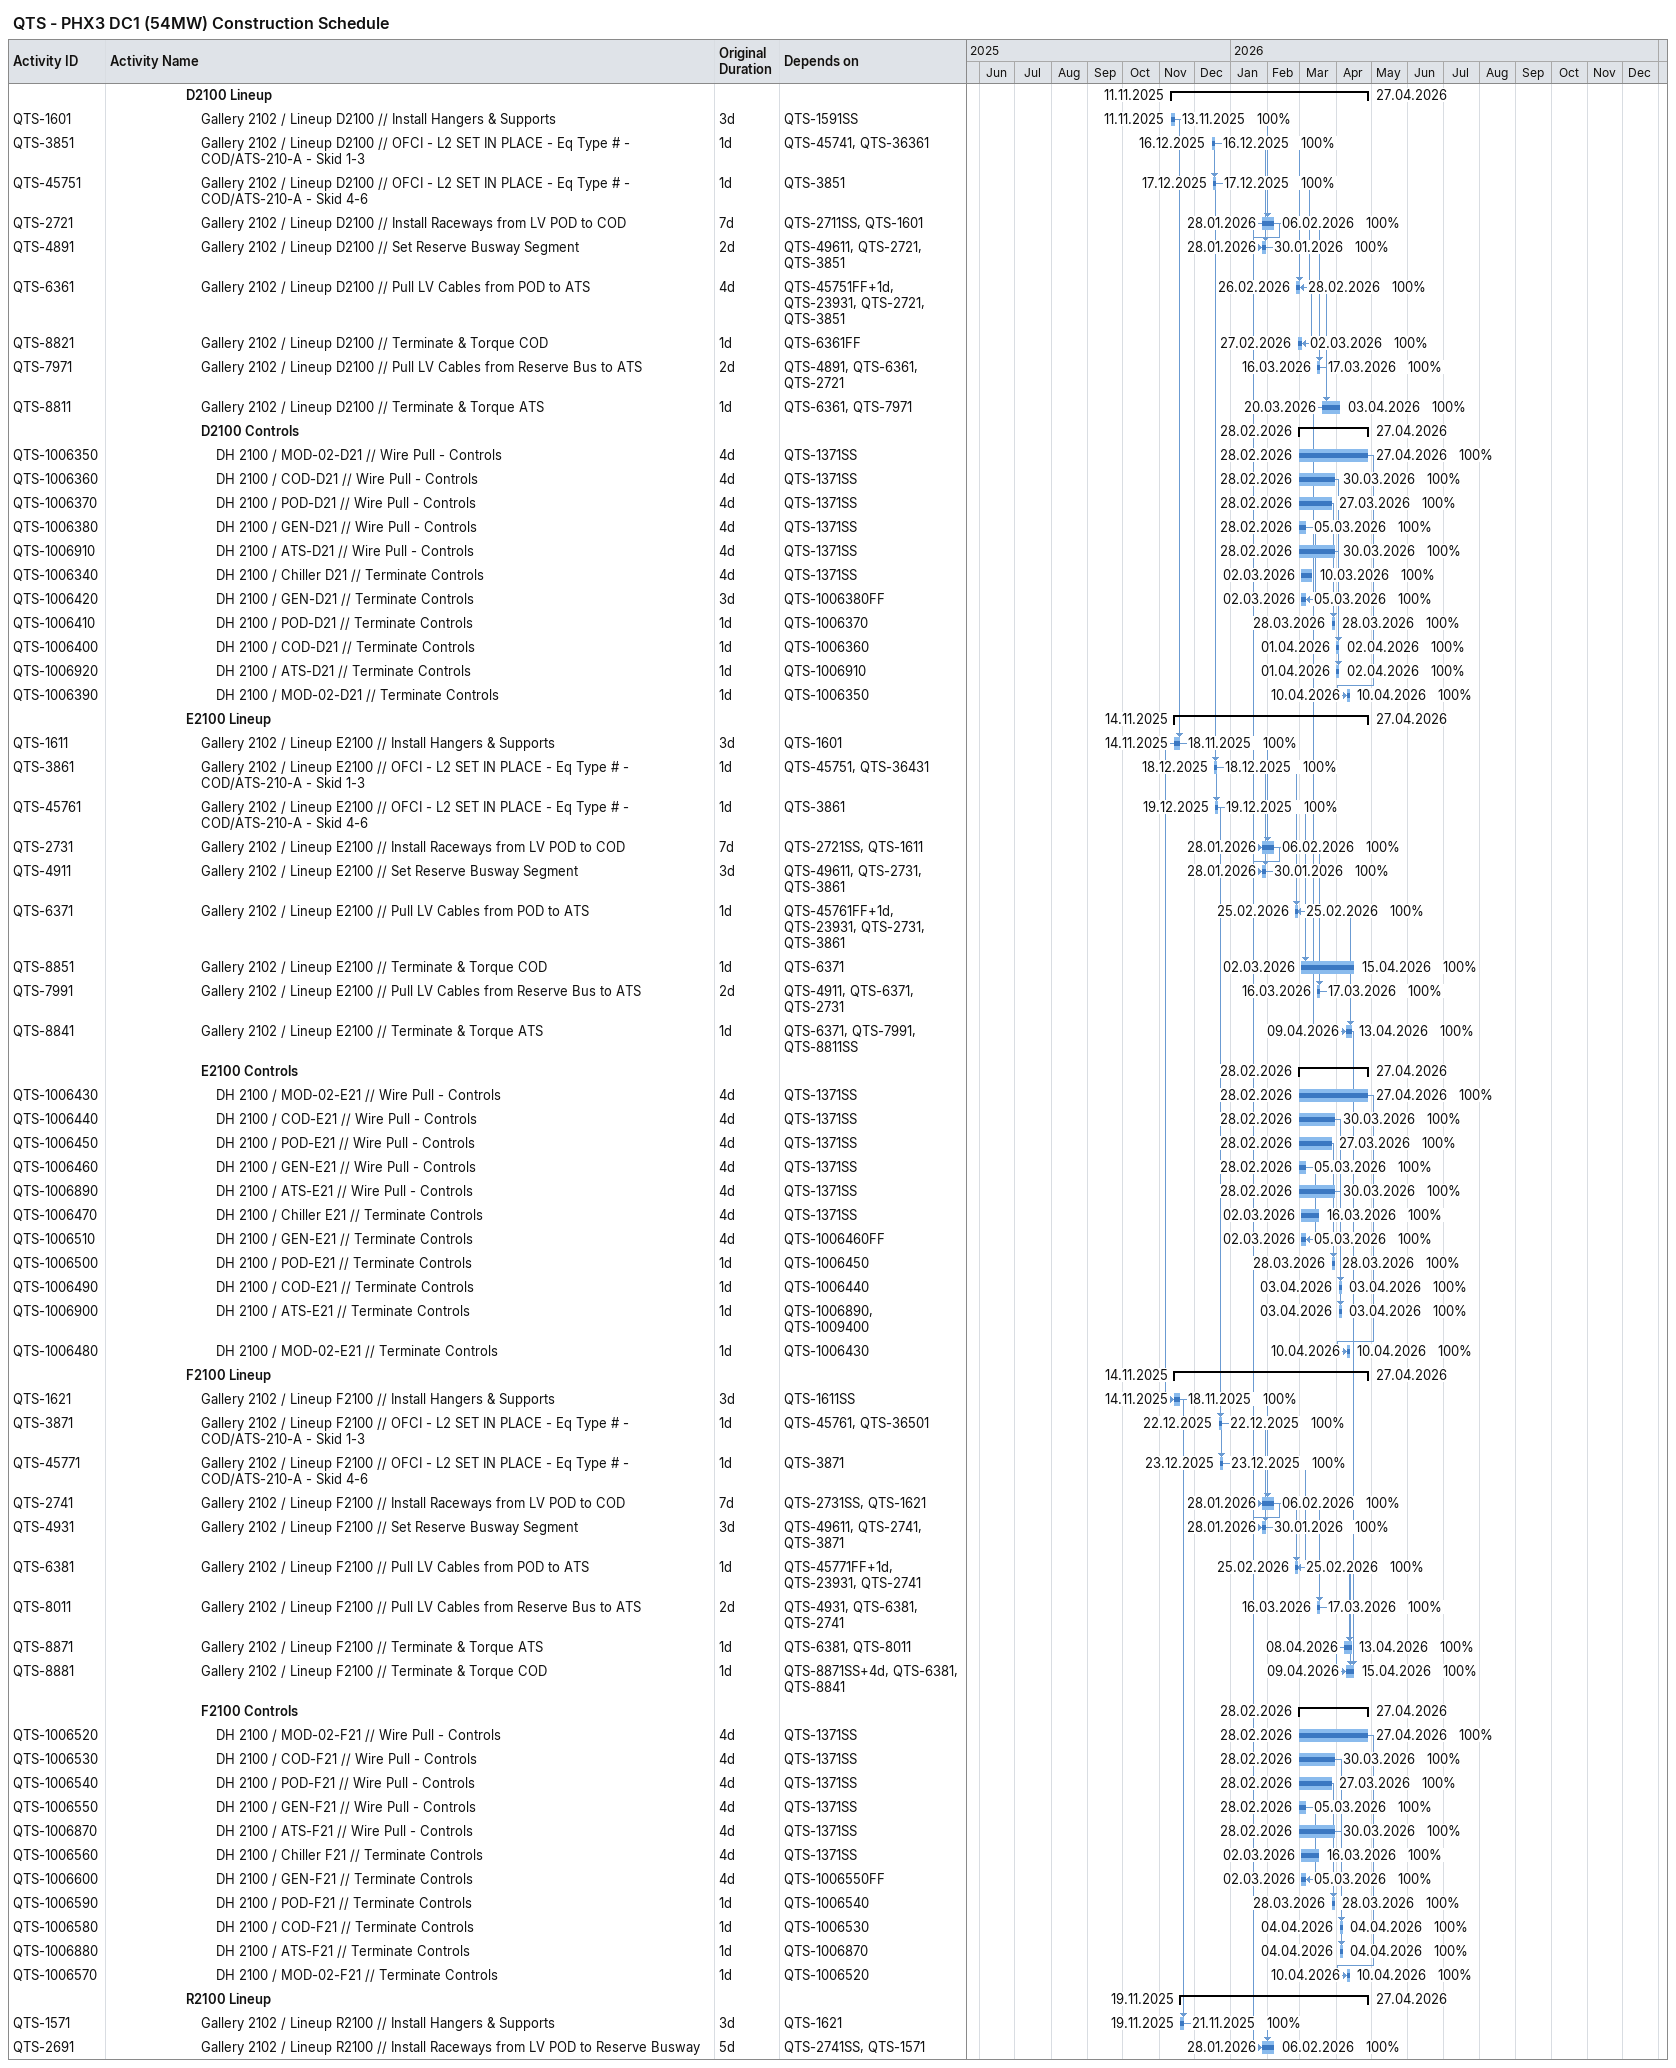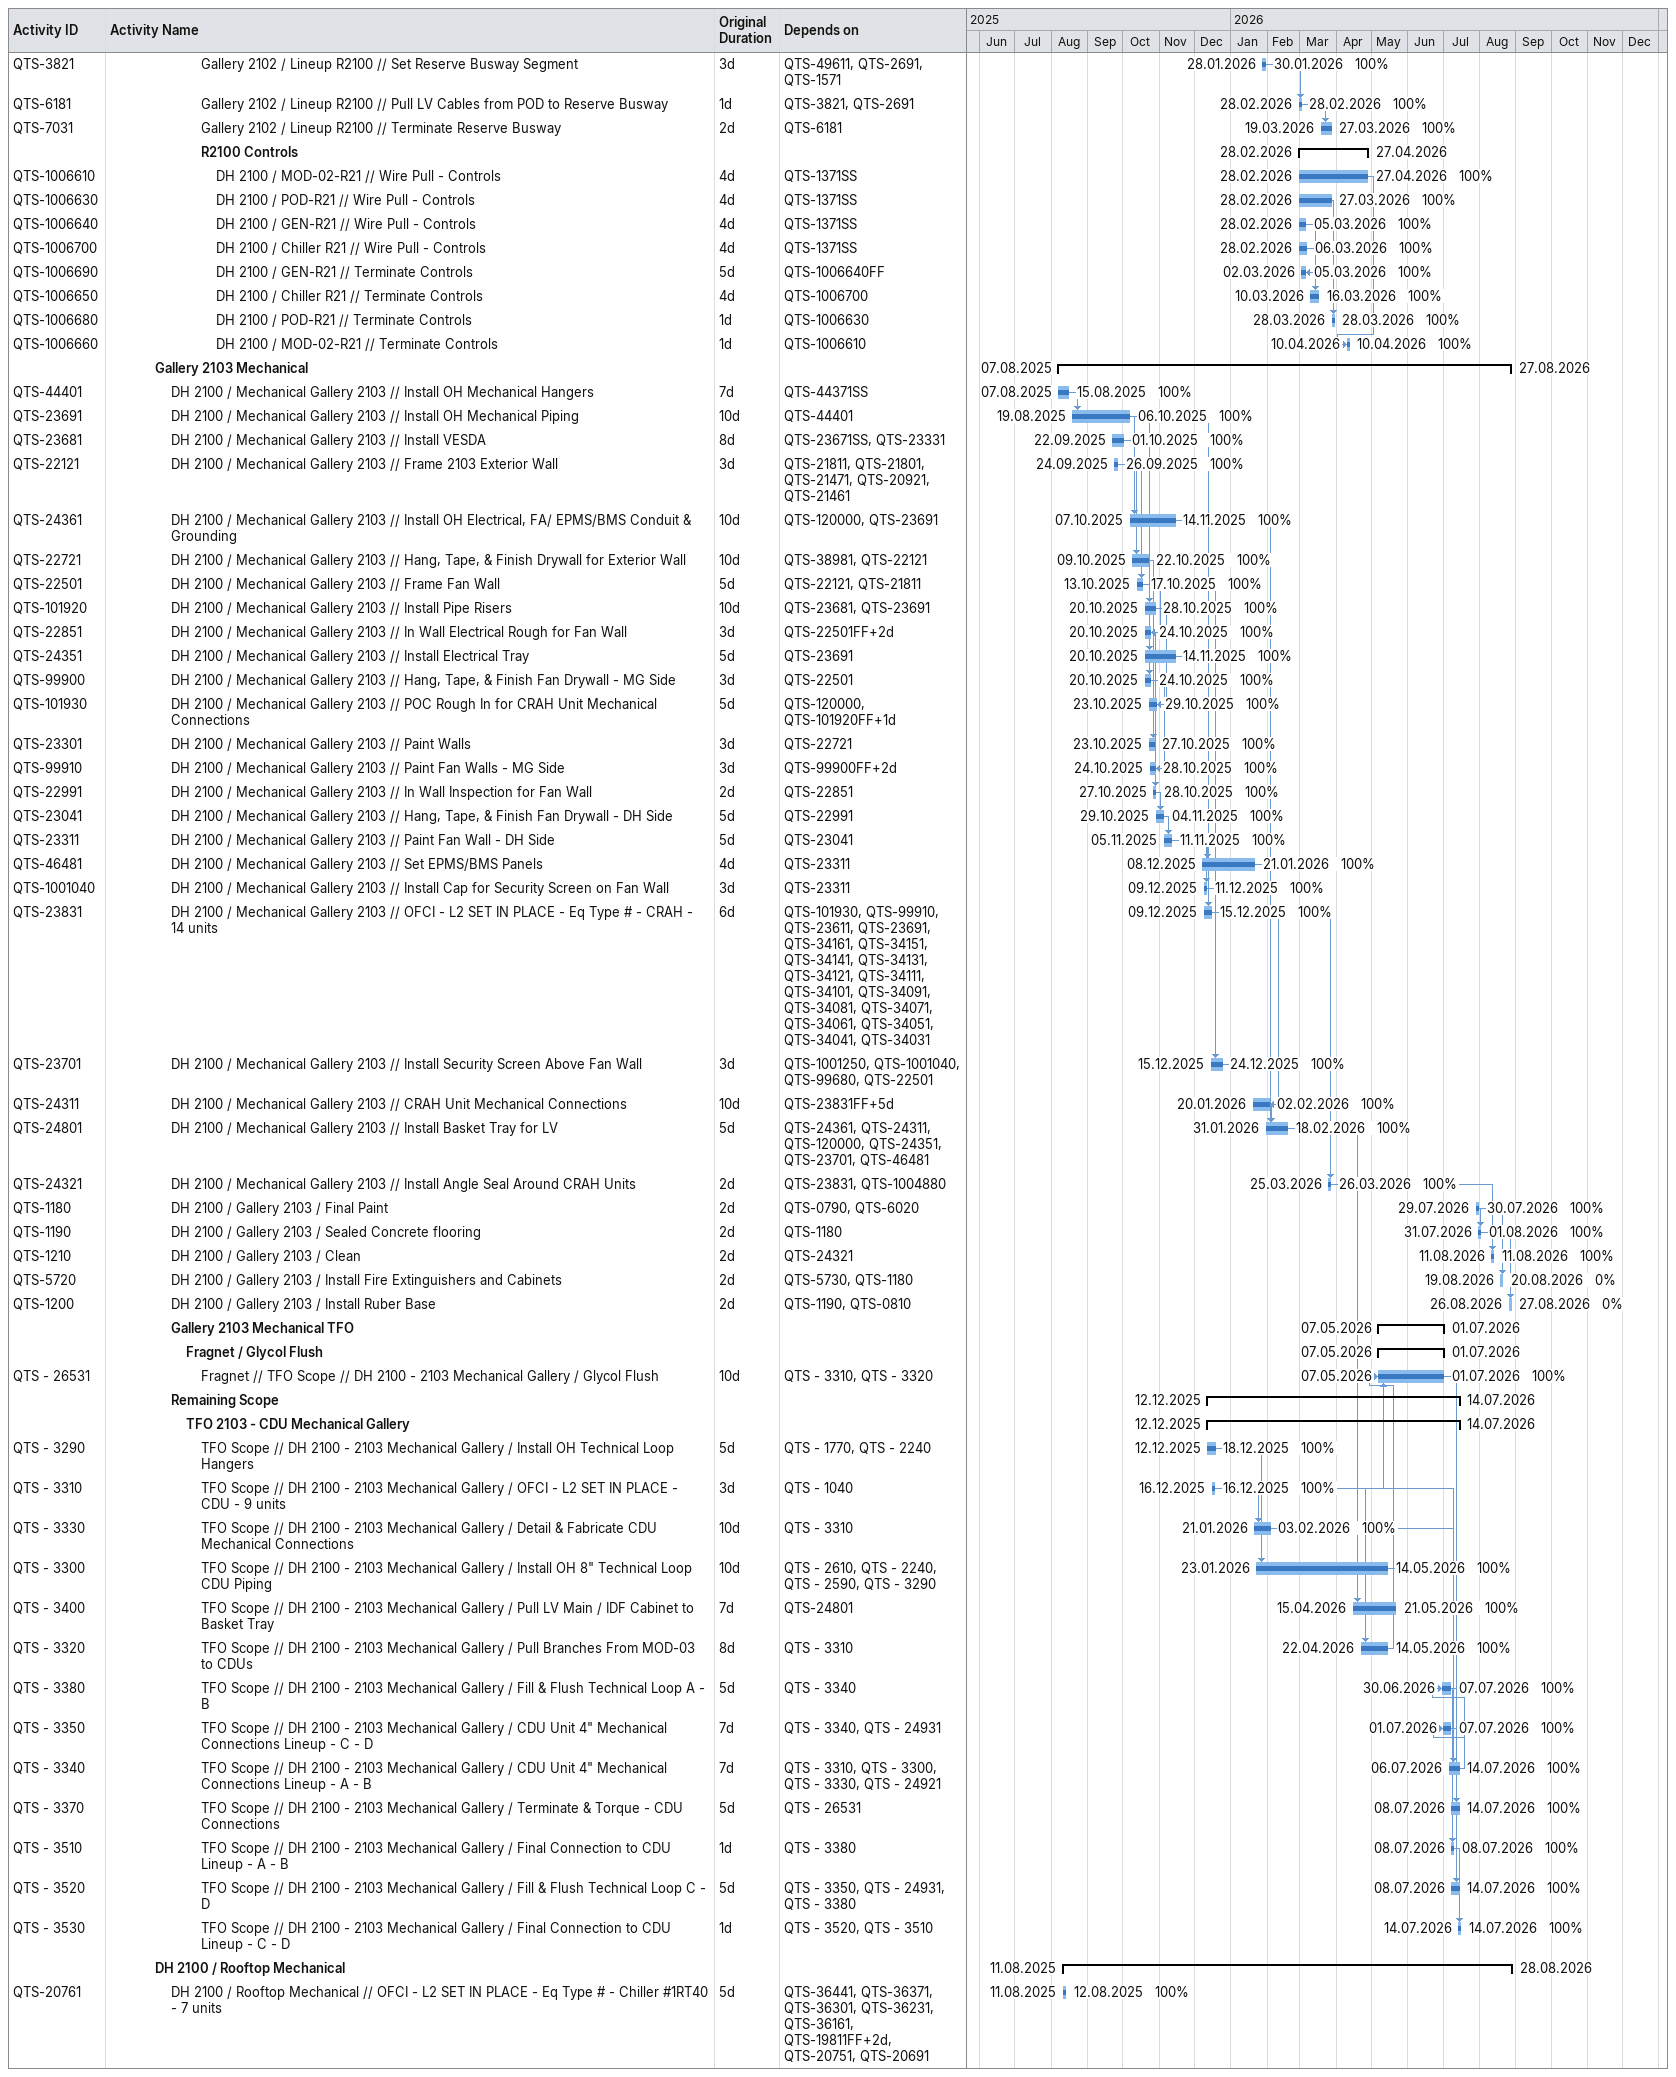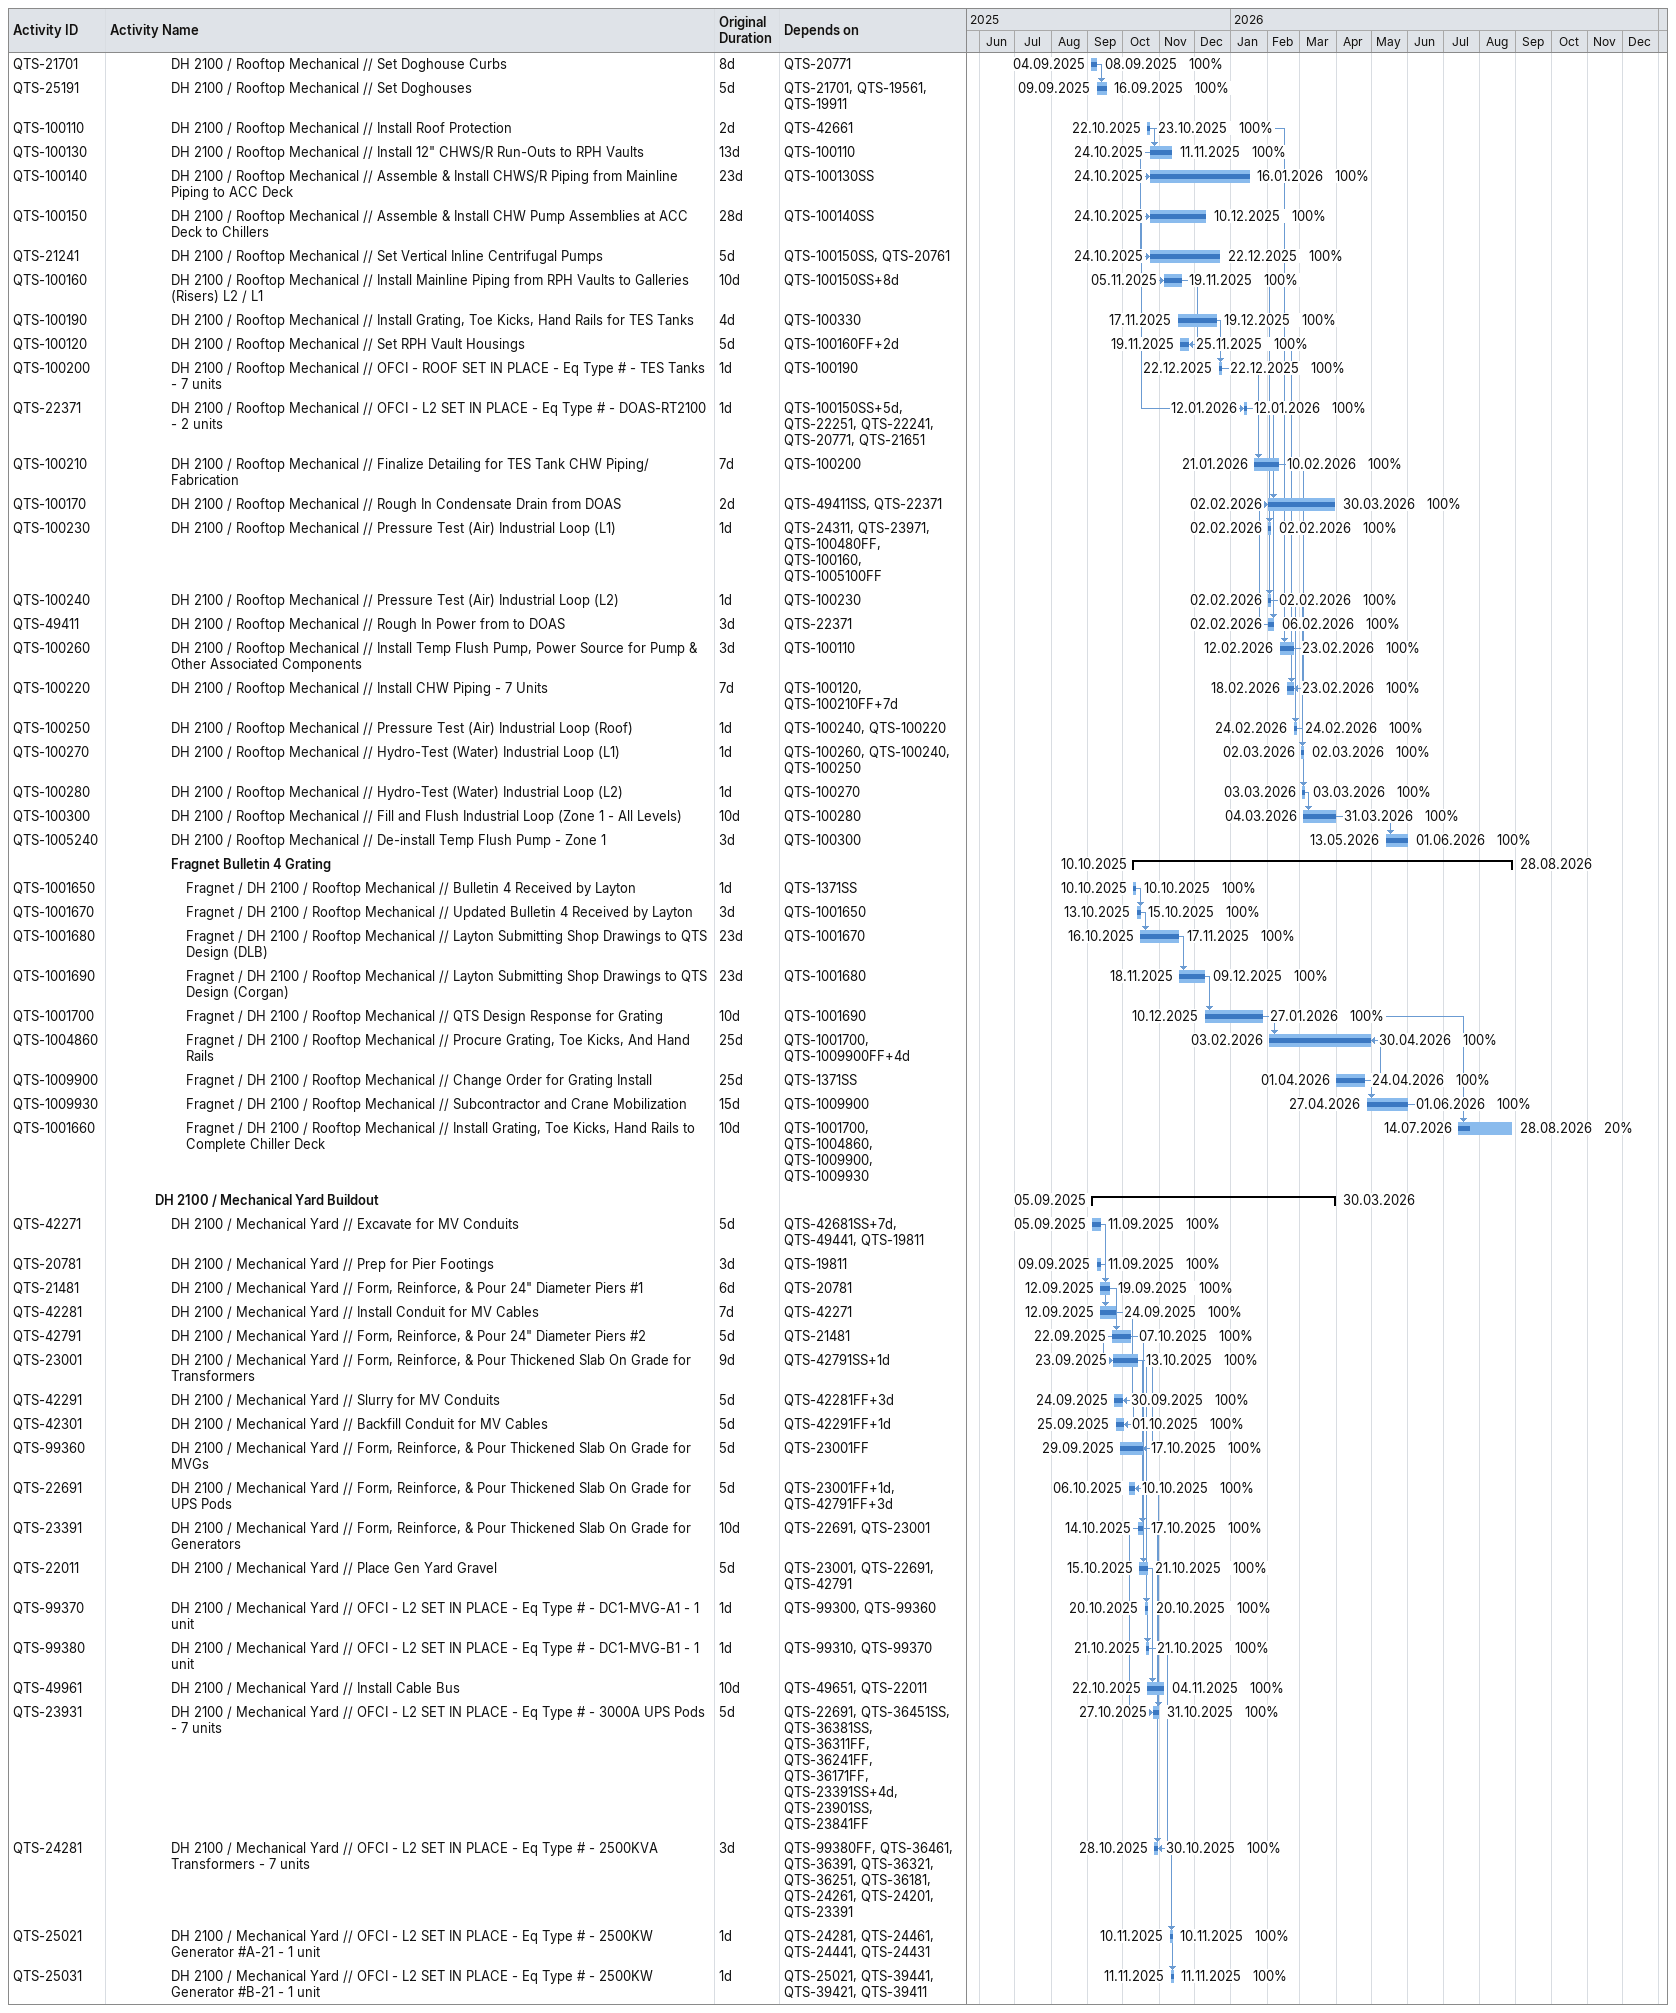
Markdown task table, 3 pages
QTS - PHX3 DC1 (54MW) Construction Schedule

| ID | Level | Task | Original duration | Start | Finish | Predecessors | % complete |
|---|---|---|---|---|---|---|---|
|  | 6 | **D2100 Lineup** |  | 2025-11-11 | 2026-04-27 |  |  |
| QTS-1601 | 7 | Gallery 2102 / Lineup D2100 // Install Hangers & Supports | 3d | 2025-11-11 | 2025-11-13 | QTS-1591SS | 100 |
| QTS-3851 | 7 | Gallery 2102 / Lineup D2100 // OFCI - L2 SET IN PLACE - Eq Type # - COD/ATS-210-A - Skid 1-3 | 1d | 2025-12-16 | 2025-12-16 | QTS-45741, QTS-36361 | 100 |
| QTS-45751 | 7 | Gallery 2102 / Lineup D2100 // OFCI - L2 SET IN PLACE - Eq Type # - COD/ATS-210-A - Skid 4-6 | 1d | 2025-12-17 | 2025-12-17 | QTS-3851 | 100 |
| QTS-2721 | 7 | Gallery 2102 / Lineup D2100 // Install Raceways from LV POD to COD | 7d | 2026-01-28 | 2026-02-06 | QTS-2711SS, QTS-1601 | 100 |
| QTS-4891 | 7 | Gallery 2102 / Lineup D2100 // Set Reserve Busway Segment | 2d | 2026-01-28 | 2026-01-30 | QTS-49611, QTS-2721, QTS-3851 | 100 |
| QTS-6361 | 7 | Gallery 2102 / Lineup D2100 // Pull LV Cables from POD to ATS | 4d | 2026-02-26 | 2026-02-28 | QTS-45751FF+1d, QTS-23931, QTS-2721, QTS-3851 | 100 |
| QTS-8821 | 7 | Gallery 2102 / Lineup D2100 // Terminate & Torque COD | 1d | 2026-02-27 | 2026-03-02 | QTS-6361FF | 100 |
| QTS-7971 | 7 | Gallery 2102 / Lineup D2100 // Pull LV Cables from Reserve Bus to ATS | 2d | 2026-03-16 | 2026-03-17 | QTS-4891, QTS-6361, QTS-2721 | 100 |
| QTS-8811 | 7 | Gallery 2102 / Lineup D2100 // Terminate & Torque ATS | 1d | 2026-03-20 | 2026-04-03 | QTS-6361, QTS-7971 | 100 |
|  | 7 | **D2100 Controls** |  | 2026-02-28 | 2026-04-27 |  |  |
| QTS-1006350 | 8 | DH 2100 / MOD-02-D21 // Wire Pull - Controls | 4d | 2026-02-28 | 2026-04-27 | QTS-1371SS | 100 |
| QTS-1006360 | 8 | DH 2100 / COD-D21 // Wire Pull - Controls | 4d | 2026-02-28 | 2026-03-30 | QTS-1371SS | 100 |
| QTS-1006370 | 8 | DH 2100 / POD-D21 // Wire Pull - Controls | 4d | 2026-02-28 | 2026-03-27 | QTS-1371SS | 100 |
| QTS-1006380 | 8 | DH 2100 / GEN-D21 // Wire Pull - Controls | 4d | 2026-02-28 | 2026-03-05 | QTS-1371SS | 100 |
| QTS-1006910 | 8 | DH 2100 / ATS-D21 // Wire Pull - Controls | 4d | 2026-02-28 | 2026-03-30 | QTS-1371SS | 100 |
| QTS-1006340 | 8 | DH 2100 / Chiller D21 // Terminate Controls | 4d | 2026-03-02 | 2026-03-10 | QTS-1371SS | 100 |
| QTS-1006420 | 8 | DH 2100 / GEN-D21 // Terminate Controls | 3d | 2026-03-02 | 2026-03-05 | QTS-1006380FF | 100 |
| QTS-1006410 | 8 | DH 2100 / POD-D21 // Terminate Controls | 1d | 2026-03-28 | 2026-03-28 | QTS-1006370 | 100 |
| QTS-1006400 | 8 | DH 2100 / COD-D21 // Terminate Controls | 1d | 2026-04-01 | 2026-04-02 | QTS-1006360 | 100 |
| QTS-1006920 | 8 | DH 2100 / ATS-D21 // Terminate Controls | 1d | 2026-04-01 | 2026-04-02 | QTS-1006910 | 100 |
| QTS-1006390 | 8 | DH 2100 / MOD-02-D21 // Terminate Controls | 1d | 2026-04-10 | 2026-04-10 | QTS-1006350 | 100 |
|  | 6 | **E2100 Lineup** |  | 2025-11-14 | 2026-04-27 |  |  |
| QTS-1611 | 7 | Gallery 2102 / Lineup E2100 // Install Hangers & Supports | 3d | 2025-11-14 | 2025-11-18 | QTS-1601 | 100 |
| QTS-3861 | 7 | Gallery 2102 / Lineup E2100 // OFCI - L2 SET IN PLACE - Eq Type # - COD/ATS-210-A - Skid 1-3 | 1d | 2025-12-18 | 2025-12-18 | QTS-45751, QTS-36431 | 100 |
| QTS-45761 | 7 | Gallery 2102 / Lineup E2100 // OFCI - L2 SET IN PLACE - Eq Type # - COD/ATS-210-A - Skid 4-6 | 1d | 2025-12-19 | 2025-12-19 | QTS-3861 | 100 |
| QTS-2731 | 7 | Gallery 2102 / Lineup E2100 // Install Raceways from LV POD to COD | 7d | 2026-01-28 | 2026-02-06 | QTS-2721SS, QTS-1611 | 100 |
| QTS-4911 | 7 | Gallery 2102 / Lineup E2100 // Set Reserve Busway Segment | 3d | 2026-01-28 | 2026-01-30 | QTS-49611, QTS-2731, QTS-3861 | 100 |
| QTS-6371 | 7 | Gallery 2102 / Lineup E2100 // Pull LV Cables from POD to ATS | 1d | 2026-02-25 | 2026-02-25 | QTS-45761FF+1d, QTS-23931, QTS-2731, QTS-3861 | 100 |
| QTS-8851 | 7 | Gallery 2102 / Lineup E2100 // Terminate & Torque COD | 1d | 2026-03-02 | 2026-04-15 | QTS-6371 | 100 |
| QTS-7991 | 7 | Gallery 2102 / Lineup E2100 // Pull LV Cables from Reserve Bus to ATS | 2d | 2026-03-16 | 2026-03-17 | QTS-4911, QTS-6371, QTS-2731 | 100 |
| QTS-8841 | 7 | Gallery 2102 / Lineup E2100 // Terminate & Torque ATS | 1d | 2026-04-09 | 2026-04-13 | QTS-6371, QTS-7991, QTS-8811SS | 100 |
|  | 7 | **E2100 Controls** |  | 2026-02-28 | 2026-04-27 |  |  |
| QTS-1006430 | 8 | DH 2100 / MOD-02-E21 // Wire Pull - Controls | 4d | 2026-02-28 | 2026-04-27 | QTS-1371SS | 100 |
| QTS-1006440 | 8 | DH 2100 / COD-E21 // Wire Pull - Controls | 4d | 2026-02-28 | 2026-03-30 | QTS-1371SS | 100 |
| QTS-1006450 | 8 | DH 2100 / POD-E21 // Wire Pull - Controls | 4d | 2026-02-28 | 2026-03-27 | QTS-1371SS | 100 |
| QTS-1006460 | 8 | DH 2100 / GEN-E21 // Wire Pull - Controls | 4d | 2026-02-28 | 2026-03-05 | QTS-1371SS | 100 |
| QTS-1006890 | 8 | DH 2100 / ATS-E21 // Wire Pull - Controls | 4d | 2026-02-28 | 2026-03-30 | QTS-1371SS | 100 |
| QTS-1006470 | 8 | DH 2100 / Chiller E21 // Terminate Controls | 4d | 2026-03-02 | 2026-03-16 | QTS-1371SS | 100 |
| QTS-1006510 | 8 | DH 2100 / GEN-E21 // Terminate Controls | 4d | 2026-03-02 | 2026-03-05 | QTS-1006460FF | 100 |
| QTS-1006500 | 8 | DH 2100 / POD-E21 // Terminate Controls | 1d | 2026-03-28 | 2026-03-28 | QTS-1006450 | 100 |
| QTS-1006490 | 8 | DH 2100 / COD-E21 // Terminate Controls | 1d | 2026-04-03 | 2026-04-03 | QTS-1006440 | 100 |
| QTS-1006900 | 8 | DH 2100 / ATS-E21 // Terminate Controls | 1d | 2026-04-03 | 2026-04-03 | QTS-1006890, QTS-1009400 | 100 |
| QTS-1006480 | 8 | DH 2100 / MOD-02-E21 // Terminate Controls | 1d | 2026-04-10 | 2026-04-10 | QTS-1006430 | 100 |
|  | 6 | **F2100 Lineup** |  | 2025-11-14 | 2026-04-27 |  |  |
| QTS-1621 | 7 | Gallery 2102 / Lineup F2100 // Install Hangers & Supports | 3d | 2025-11-14 | 2025-11-18 | QTS-1611SS | 100 |
| QTS-3871 | 7 | Gallery 2102 / Lineup F2100 // OFCI - L2 SET IN PLACE - Eq Type # - COD/ATS-210-A - Skid 1-3 | 1d | 2025-12-22 | 2025-12-22 | QTS-45761, QTS-36501 | 100 |
| QTS-45771 | 7 | Gallery 2102 / Lineup F2100 // OFCI - L2 SET IN PLACE - Eq Type # - COD/ATS-210-A - Skid 4-6 | 1d | 2025-12-23 | 2025-12-23 | QTS-3871 | 100 |
| QTS-2741 | 7 | Gallery 2102 / Lineup F2100 // Install Raceways from LV POD to COD | 7d | 2026-01-28 | 2026-02-06 | QTS-2731SS, QTS-1621 | 100 |
| QTS-4931 | 7 | Gallery 2102 / Lineup F2100 // Set Reserve Busway Segment | 3d | 2026-01-28 | 2026-01-30 | QTS-49611, QTS-2741, QTS-3871 | 100 |
| QTS-6381 | 7 | Gallery 2102 / Lineup F2100 // Pull LV Cables from POD to ATS | 1d | 2026-02-25 | 2026-02-25 | QTS-45771FF+1d, QTS-23931, QTS-2741 | 100 |
| QTS-8011 | 7 | Gallery 2102 / Lineup F2100 // Pull LV Cables from Reserve Bus to ATS | 2d | 2026-03-16 | 2026-03-17 | QTS-4931, QTS-6381, QTS-2741 | 100 |
| QTS-8871 | 7 | Gallery 2102 / Lineup F2100 // Terminate & Torque ATS | 1d | 2026-04-08 | 2026-04-13 | QTS-6381, QTS-8011 | 100 |
| QTS-8881 | 7 | Gallery 2102 / Lineup F2100 // Terminate & Torque COD | 1d | 2026-04-09 | 2026-04-15 | QTS-8871SS+4d, QTS-6381, QTS-8841 | 100 |
|  | 7 | **F2100 Controls** |  | 2026-02-28 | 2026-04-27 |  |  |
| QTS-1006520 | 8 | DH 2100 / MOD-02-F21 // Wire Pull - Controls | 4d | 2026-02-28 | 2026-04-27 | QTS-1371SS | 100 |
| QTS-1006530 | 8 | DH 2100 / COD-F21 // Wire Pull - Controls | 4d | 2026-02-28 | 2026-03-30 | QTS-1371SS | 100 |
| QTS-1006540 | 8 | DH 2100 / POD-F21 // Wire Pull - Controls | 4d | 2026-02-28 | 2026-03-27 | QTS-1371SS | 100 |
| QTS-1006550 | 8 | DH 2100 / GEN-F21 // Wire Pull - Controls | 4d | 2026-02-28 | 2026-03-05 | QTS-1371SS | 100 |
| QTS-1006870 | 8 | DH 2100 / ATS-F21 // Wire Pull - Controls | 4d | 2026-02-28 | 2026-03-30 | QTS-1371SS | 100 |
| QTS-1006560 | 8 | DH 2100 / Chiller F21 // Terminate Controls | 4d | 2026-03-02 | 2026-03-16 | QTS-1371SS | 100 |
| QTS-1006600 | 8 | DH 2100 / GEN-F21 // Terminate Controls | 4d | 2026-03-02 | 2026-03-05 | QTS-1006550FF | 100 |
| QTS-1006590 | 8 | DH 2100 / POD-F21 // Terminate Controls | 1d | 2026-03-28 | 2026-03-28 | QTS-1006540 | 100 |
| QTS-1006580 | 8 | DH 2100 / COD-F21 // Terminate Controls | 1d | 2026-04-04 | 2026-04-04 | QTS-1006530 | 100 |
| QTS-1006880 | 8 | DH 2100 / ATS-F21 // Terminate Controls | 1d | 2026-04-04 | 2026-04-04 | QTS-1006870 | 100 |
| QTS-1006570 | 8 | DH 2100 / MOD-02-F21 // Terminate Controls | 1d | 2026-04-10 | 2026-04-10 | QTS-1006520 | 100 |
|  | 6 | **R2100 Lineup** |  | 2025-11-19 | 2026-04-27 |  |  |
| QTS-1571 | 7 | Gallery 2102 / Lineup R2100 // Install Hangers & Supports | 3d | 2025-11-19 | 2025-11-21 | QTS-1621 | 100 |
| QTS-2691 | 7 | Gallery 2102 / Lineup R2100 // Install Raceways from LV POD to Reserve Busway | 5d | 2026-01-28 | 2026-02-06 | QTS-2741SS, QTS-1571 | 100 |
| QTS-3821 | 7 | Gallery 2102 / Lineup R2100 // Set Reserve Busway Segment | 3d | 2026-01-28 | 2026-01-30 | QTS-49611, QTS-2691, QTS-1571 | 100 |
| QTS-6181 | 7 | Gallery 2102 / Lineup R2100 // Pull LV Cables from POD to Reserve Busway | 1d | 2026-02-28 | 2026-02-28 | QTS-3821, QTS-2691 | 100 |
| QTS-7031 | 7 | Gallery 2102 / Lineup R2100 // Terminate Reserve Busway | 2d | 2026-03-19 | 2026-03-27 | QTS-6181 | 100 |
|  | 7 | **R2100 Controls** |  | 2026-02-28 | 2026-04-27 |  |  |
| QTS-1006610 | 8 | DH 2100 / MOD-02-R21 // Wire Pull - Controls | 4d | 2026-02-28 | 2026-04-27 | QTS-1371SS | 100 |
| QTS-1006630 | 8 | DH 2100 / POD-R21 // Wire Pull - Controls | 4d | 2026-02-28 | 2026-03-27 | QTS-1371SS | 100 |
| QTS-1006640 | 8 | DH 2100 / GEN-R21 // Wire Pull - Controls | 4d | 2026-02-28 | 2026-03-05 | QTS-1371SS | 100 |
| QTS-1006700 | 8 | DH 2100 / Chiller R21 // Wire Pull - Controls | 4d | 2026-02-28 | 2026-03-06 | QTS-1371SS | 100 |
| QTS-1006690 | 8 | DH 2100 / GEN-R21 // Terminate Controls | 5d | 2026-03-02 | 2026-03-05 | QTS-1006640FF | 100 |
| QTS-1006650 | 8 | DH 2100 / Chiller R21 // Terminate Controls | 4d | 2026-03-10 | 2026-03-16 | QTS-1006700 | 100 |
| QTS-1006680 | 8 | DH 2100 / POD-R21 // Terminate Controls | 1d | 2026-03-28 | 2026-03-28 | QTS-1006630 | 100 |
| QTS-1006660 | 8 | DH 2100 / MOD-02-R21 // Terminate Controls | 1d | 2026-04-10 | 2026-04-10 | QTS-1006610 | 100 |
|  | 4 | **Gallery 2103 Mechanical** |  | 2025-08-07 | 2026-08-27 |  |  |
| QTS-44401 | 5 | DH 2100 / Mechanical Gallery 2103 // Install OH Mechanical Hangers | 7d | 2025-08-07 | 2025-08-15 | QTS-44371SS | 100 |
| QTS-23691 | 5 | DH 2100 / Mechanical Gallery 2103 // Install OH Mechanical Piping | 10d | 2025-08-19 | 2025-10-06 | QTS-44401 | 100 |
| QTS-23681 | 5 | DH 2100 / Mechanical Gallery 2103 // Install VESDA | 8d | 2025-09-22 | 2025-10-01 | QTS-23671SS, QTS-23331 | 100 |
| QTS-22121 | 5 | DH 2100 / Mechanical Gallery 2103 // Frame 2103 Exterior Wall | 3d | 2025-09-24 | 2025-09-26 | QTS-21811, QTS-21801, QTS-21471, QTS-20921, QTS-21461 | 100 |
| QTS-24361 | 5 | DH 2100 / Mechanical Gallery 2103 // Install OH Electrical, FA/ EPMS/BMS Conduit & Grounding | 10d | 2025-10-07 | 2025-11-14 | QTS-120000, QTS-23691 | 100 |
| QTS-22721 | 5 | DH 2100 / Mechanical Gallery 2103 // Hang, Tape, & Finish Drywall for Exterior Wall | 10d | 2025-10-09 | 2025-10-22 | QTS-38981, QTS-22121 | 100 |
| QTS-22501 | 5 | DH 2100 / Mechanical Gallery 2103 // Frame Fan Wall | 5d | 2025-10-13 | 2025-10-17 | QTS-22121, QTS-21811 | 100 |
| QTS-101920 | 5 | DH 2100 / Mechanical Gallery 2103 // Install Pipe Risers | 10d | 2025-10-20 | 2025-10-28 | QTS-23681, QTS-23691 | 100 |
| QTS-22851 | 5 | DH 2100 / Mechanical Gallery 2103 // In Wall Electrical Rough for Fan Wall | 3d | 2025-10-20 | 2025-10-24 | QTS-22501FF+2d | 100 |
| QTS-24351 | 5 | DH 2100 / Mechanical Gallery 2103 // Install Electrical Tray | 5d | 2025-10-20 | 2025-11-14 | QTS-23691 | 100 |
| QTS-99900 | 5 | DH 2100 / Mechanical Gallery 2103 // Hang, Tape, & Finish Fan Drywall - MG Side | 3d | 2025-10-20 | 2025-10-24 | QTS-22501 | 100 |
| QTS-101930 | 5 | DH 2100 / Mechanical Gallery 2103 // POC Rough In for CRAH Unit Mechanical Connections | 5d | 2025-10-23 | 2025-10-29 | QTS-120000, QTS-101920FF+1d | 100 |
| QTS-23301 | 5 | DH 2100 / Mechanical Gallery 2103 // Paint Walls | 3d | 2025-10-23 | 2025-10-27 | QTS-22721 | 100 |
| QTS-99910 | 5 | DH 2100 / Mechanical Gallery 2103 // Paint Fan Walls - MG Side | 3d | 2025-10-24 | 2025-10-28 | QTS-99900FF+2d | 100 |
| QTS-22991 | 5 | DH 2100 / Mechanical Gallery 2103 // In Wall Inspection for Fan Wall | 2d | 2025-10-27 | 2025-10-28 | QTS-22851 | 100 |
| QTS-23041 | 5 | DH 2100 / Mechanical Gallery 2103 // Hang, Tape, & Finish Fan Drywall - DH Side | 5d | 2025-10-29 | 2025-11-04 | QTS-22991 | 100 |
| QTS-23311 | 5 | DH 2100 / Mechanical Gallery 2103 // Paint Fan Wall - DH Side | 5d | 2025-11-05 | 2025-11-11 | QTS-23041 | 100 |
| QTS-46481 | 5 | DH 2100 / Mechanical Gallery 2103 // Set EPMS/BMS Panels | 4d | 2025-12-08 | 2026-01-21 | QTS-23311 | 100 |
| QTS-1001040 | 5 | DH 2100 / Mechanical Gallery 2103 // Install Cap for Security Screen on Fan Wall | 3d | 2025-12-09 | 2025-12-11 | QTS-23311 | 100 |
| QTS-23831 | 5 | DH 2100 / Mechanical Gallery 2103 // OFCI - L2 SET IN PLACE - Eq Type # - CRAH - 14 units | 6d | 2025-12-09 | 2025-12-15 | QTS-101930, QTS-99910, QTS-23611, QTS-23691, QTS-34161, QTS-34151, QTS-34141, QTS-34131, QTS-34121, QTS-34111, QTS-34101, QTS-34091, QTS-34081, QTS-34071, QTS-34061, QTS-34051, QTS-34041, QTS-34031 | 100 |
| QTS-23701 | 5 | DH 2100 / Mechanical Gallery 2103 // Install Security Screen Above Fan Wall | 3d | 2025-12-15 | 2025-12-24 | QTS-1001250, QTS-1001040, QTS-99680, QTS-22501 | 100 |
| QTS-24311 | 5 | DH 2100 / Mechanical Gallery 2103 // CRAH Unit Mechanical Connections | 10d | 2026-01-20 | 2026-02-02 | QTS-23831FF+5d | 100 |
| QTS-24801 | 5 | DH 2100 / Mechanical Gallery 2103 // Install Basket Tray for LV | 5d | 2026-01-31 | 2026-02-18 | QTS-24361, QTS-24311, QTS-120000, QTS-24351, QTS-23701, QTS-46481 | 100 |
| QTS-24321 | 5 | DH 2100 / Mechanical Gallery 2103 // Install Angle Seal Around CRAH Units | 2d | 2026-03-25 | 2026-03-26 | QTS-23831, QTS-1004880 | 100 |
| QTS-1180 | 5 | DH 2100 / Gallery 2103 / Final Paint | 2d | 2026-07-29 | 2026-07-30 | QTS-0790, QTS-6020 | 100 |
| QTS-1190 | 5 | DH 2100 / Gallery 2103 / Sealed Concrete flooring | 2d | 2026-07-31 | 2026-08-01 | QTS-1180 | 100 |
| QTS-1210 | 5 | DH 2100 / Gallery 2103 / Clean | 2d | 2026-08-11 | 2026-08-11 | QTS-24321 | 100 |
| QTS-5720 | 5 | DH 2100 / Gallery 2103 / Install Fire Extinguishers and Cabinets | 2d | 2026-08-19 | 2026-08-20 | QTS-5730, QTS-1180 | 0 |
| QTS-1200 | 5 | DH 2100 / Gallery 2103 / Install Ruber Base | 2d | 2026-08-26 | 2026-08-27 | QTS-1190, QTS-0810 | 0 |
|  | 5 | **Gallery 2103 Mechanical TFO** |  | 2026-05-07 | 2026-07-01 |  |  |
|  | 6 | **Fragnet / Glycol Flush** |  | 2026-05-07 | 2026-07-01 |  |  |
| QTS - 26531 | 7 | Fragnet // TFO Scope // DH 2100 - 2103 Mechanical Gallery / Glycol Flush | 10d | 2026-05-07 | 2026-07-01 | QTS - 3310, QTS - 3320 | 100 |
|  | 5 | **Remaining Scope** |  | 2025-12-12 | 2026-07-14 |  |  |
|  | 6 | **TFO 2103 - CDU Mechanical Gallery** |  | 2025-12-12 | 2026-07-14 |  |  |
| QTS - 3290 | 7 | TFO Scope // DH 2100 - 2103 Mechanical Gallery / Install OH Technical Loop Hangers | 5d | 2025-12-12 | 2025-12-18 | QTS - 1770, QTS - 2240 | 100 |
| QTS - 3310 | 7 | TFO Scope // DH 2100 - 2103 Mechanical Gallery / OFCI - L2 SET IN PLACE - CDU - 9 units | 3d | 2025-12-16 | 2025-12-16 | QTS - 1040 | 100 |
| QTS - 3330 | 7 | TFO Scope // DH 2100 - 2103 Mechanical Gallery / Detail & Fabricate CDU Mechanical Connections | 10d | 2026-01-21 | 2026-02-03 | QTS - 3310 | 100 |
| QTS - 3300 | 7 | TFO Scope // DH 2100 - 2103 Mechanical Gallery / Install OH 8" Technical Loop CDU Piping | 10d | 2026-01-23 | 2026-05-14 | QTS - 2610, QTS - 2240, QTS - 2590, QTS - 3290 | 100 |
| QTS - 3400 | 7 | TFO Scope // DH 2100 - 2103 Mechanical Gallery / Pull LV Main / IDF Cabinet to Basket Tray | 7d | 2026-04-15 | 2026-05-21 | QTS-24801 | 100 |
| QTS - 3320 | 7 | TFO Scope // DH 2100 - 2103 Mechanical Gallery / Pull Branches From MOD-03 to CDUs | 8d | 2026-04-22 | 2026-05-14 | QTS - 3310 | 100 |
| QTS - 3380 | 7 | TFO Scope // DH 2100 - 2103 Mechanical Gallery / Fill & Flush Technical Loop A - B | 5d | 2026-06-30 | 2026-07-07 | QTS - 3340 | 100 |
| QTS - 3350 | 7 | TFO Scope // DH 2100 - 2103 Mechanical Gallery / CDU Unit 4" Mechanical Connections Lineup - C - D | 7d | 2026-07-01 | 2026-07-07 | QTS - 3340, QTS - 24931 | 100 |
| QTS - 3340 | 7 | TFO Scope // DH 2100 - 2103 Mechanical Gallery / CDU Unit 4" Mechanical Connections Lineup - A - B | 7d | 2026-07-06 | 2026-07-14 | QTS - 3310, QTS - 3300, QTS - 3330, QTS - 24921 | 100 |
| QTS - 3370 | 7 | TFO Scope // DH 2100 - 2103 Mechanical Gallery / Terminate & Torque - CDU Connections | 5d | 2026-07-08 | 2026-07-14 | QTS - 26531 | 100 |
| QTS - 3510 | 7 | TFO Scope // DH 2100 - 2103 Mechanical Gallery / Final Connection to CDU Lineup - A - B | 1d | 2026-07-08 | 2026-07-08 | QTS - 3380 | 100 |
| QTS - 3520 | 7 | TFO Scope // DH 2100 - 2103 Mechanical Gallery / Fill & Flush Technical Loop C - D | 5d | 2026-07-08 | 2026-07-14 | QTS - 3350, QTS - 24931, QTS - 3380 | 100 |
| QTS - 3530 | 7 | TFO Scope // DH 2100 - 2103 Mechanical Gallery / Final Connection to CDU Lineup - C - D | 1d | 2026-07-14 | 2026-07-14 | QTS - 3520, QTS - 3510 | 100 |
|  | 4 | **DH 2100 / Rooftop Mechanical** |  | 2025-08-11 | 2026-08-28 |  |  |
| QTS-20761 | 5 | DH 2100 / Rooftop Mechanical // OFCI - L2 SET IN PLACE - Eq Type # - Chiller #1RT40 - 7 units | 5d | 2025-08-11 | 2025-08-12 | QTS-36441, QTS-36371, QTS-36301, QTS-36231, QTS-36161, QTS-19811FF+2d, QTS-20751, QTS-20691 | 100 |
| QTS-21701 | 5 | DH 2100 / Rooftop Mechanical // Set Doghouse Curbs | 8d | 2025-09-04 | 2025-09-08 | QTS-20771 | 100 |
| QTS-25191 | 5 | DH 2100 / Rooftop Mechanical // Set Doghouses | 5d | 2025-09-09 | 2025-09-16 | QTS-21701, QTS-19561, QTS-19911 | 100 |
| QTS-100110 | 5 | DH 2100 / Rooftop Mechanical // Install Roof Protection | 2d | 2025-10-22 | 2025-10-23 | QTS-42661 | 100 |
| QTS-100130 | 5 | DH 2100 / Rooftop Mechanical // Install 12" CHWS/R Run-Outs to RPH Vaults | 13d | 2025-10-24 | 2025-11-11 | QTS-100110 | 100 |
| QTS-100140 | 5 | DH 2100 / Rooftop Mechanical // Assemble & Install CHWS/R Piping from Mainline Piping to ACC Deck | 23d | 2025-10-24 | 2026-01-16 | QTS-100130SS | 100 |
| QTS-100150 | 5 | DH 2100 / Rooftop Mechanical // Assemble & Install CHW Pump Assemblies at ACC Deck to Chillers | 28d | 2025-10-24 | 2025-12-10 | QTS-100140SS | 100 |
| QTS-21241 | 5 | DH 2100 / Rooftop Mechanical // Set Vertical Inline Centrifugal Pumps | 5d | 2025-10-24 | 2025-12-22 | QTS-100150SS, QTS-20761 | 100 |
| QTS-100160 | 5 | DH 2100 / Rooftop Mechanical // Install Mainline Piping from RPH Vaults to Galleries (Risers) L2 / L1 | 10d | 2025-11-05 | 2025-11-19 | QTS-100150SS+8d | 100 |
| QTS-100190 | 5 | DH 2100 / Rooftop Mechanical // Install Grating, Toe Kicks, Hand Rails for TES Tanks | 4d | 2025-11-17 | 2025-12-19 | QTS-100330 | 100 |
| QTS-100120 | 5 | DH 2100 / Rooftop Mechanical // Set RPH Vault Housings | 5d | 2025-11-19 | 2025-11-25 | QTS-100160FF+2d | 100 |
| QTS-100200 | 5 | DH 2100 / Rooftop Mechanical // OFCI - ROOF SET IN PLACE - Eq Type # - TES Tanks - 7 units | 1d | 2025-12-22 | 2025-12-22 | QTS-100190 | 100 |
| QTS-22371 | 5 | DH 2100 / Rooftop Mechanical // OFCI - L2 SET IN PLACE - Eq Type # - DOAS-RT2100 - 2 units | 1d | 2026-01-12 | 2026-01-12 | QTS-100150SS+5d, QTS-22251, QTS-22241, QTS-20771, QTS-21651 | 100 |
| QTS-100210 | 5 | DH 2100 / Rooftop Mechanical // Finalize Detailing for TES Tank CHW Piping/ Fabrication | 7d | 2026-01-21 | 2026-02-10 | QTS-100200 | 100 |
| QTS-100170 | 5 | DH 2100 / Rooftop Mechanical // Rough In Condensate Drain from DOAS | 2d | 2026-02-02 | 2026-03-30 | QTS-49411SS, QTS-22371 | 100 |
| QTS-100230 | 5 | DH 2100 / Rooftop Mechanical // Pressure Test (Air) Industrial Loop (L1) | 1d | 2026-02-02 | 2026-02-02 | QTS-24311, QTS-23971, QTS-100480FF, QTS-100160, QTS-1005100FF | 100 |
| QTS-100240 | 5 | DH 2100 / Rooftop Mechanical // Pressure Test (Air) Industrial Loop (L2) | 1d | 2026-02-02 | 2026-02-02 | QTS-100230 | 100 |
| QTS-49411 | 5 | DH 2100 / Rooftop Mechanical // Rough In Power from to DOAS | 3d | 2026-02-02 | 2026-02-06 | QTS-22371 | 100 |
| QTS-100260 | 5 | DH 2100 / Rooftop Mechanical // Install Temp Flush Pump, Power Source for Pump & Other Associated Components | 3d | 2026-02-12 | 2026-02-23 | QTS-100110 | 100 |
| QTS-100220 | 5 | DH 2100 / Rooftop Mechanical // Install CHW Piping - 7 Units | 7d | 2026-02-18 | 2026-02-23 | QTS-100120, QTS-100210FF+7d | 100 |
| QTS-100250 | 5 | DH 2100 / Rooftop Mechanical // Pressure Test (Air) Industrial Loop (Roof) | 1d | 2026-02-24 | 2026-02-24 | QTS-100240, QTS-100220 | 100 |
| QTS-100270 | 5 | DH 2100 / Rooftop Mechanical // Hydro-Test (Water) Industrial Loop (L1) | 1d | 2026-03-02 | 2026-03-02 | QTS-100260, QTS-100240, QTS-100250 | 100 |
| QTS-100280 | 5 | DH 2100 / Rooftop Mechanical // Hydro-Test (Water) Industrial Loop (L2) | 1d | 2026-03-03 | 2026-03-03 | QTS-100270 | 100 |
| QTS-100300 | 5 | DH 2100 / Rooftop Mechanical // Fill and Flush Industrial Loop (Zone 1 - All Levels) | 10d | 2026-03-04 | 2026-03-31 | QTS-100280 | 100 |
| QTS-1005240 | 5 | DH 2100 / Rooftop Mechanical // De-install Temp Flush Pump - Zone 1 | 3d | 2026-05-13 | 2026-06-01 | QTS-100300 | 100 |
|  | 5 | **Fragnet Bulletin 4 Grating** |  | 2025-10-10 | 2026-08-28 |  |  |
| QTS-1001650 | 6 | Fragnet / DH 2100 / Rooftop Mechanical // Bulletin 4 Received by Layton | 1d | 2025-10-10 | 2025-10-10 | QTS-1371SS | 100 |
| QTS-1001670 | 6 | Fragnet / DH 2100 / Rooftop Mechanical // Updated Bulletin 4 Received by Layton | 3d | 2025-10-13 | 2025-10-15 | QTS-1001650 | 100 |
| QTS-1001680 | 6 | Fragnet / DH 2100 / Rooftop Mechanical // Layton Submitting Shop Drawings to QTS Design (DLB) | 23d | 2025-10-16 | 2025-11-17 | QTS-1001670 | 100 |
| QTS-1001690 | 6 | Fragnet / DH 2100 / Rooftop Mechanical // Layton Submitting Shop Drawings to QTS Design (Corgan) | 23d | 2025-11-18 | 2025-12-09 | QTS-1001680 | 100 |
| QTS-1001700 | 6 | Fragnet / DH 2100 / Rooftop Mechanical // QTS Design Response for Grating | 10d | 2025-12-10 | 2026-01-27 | QTS-1001690 | 100 |
| QTS-1004860 | 6 | Fragnet / DH 2100 / Rooftop Mechanical // Procure Grating, Toe Kicks, And Hand Rails | 25d | 2026-02-03 | 2026-04-30 | QTS-1001700, QTS-1009900FF+4d | 100 |
| QTS-1009900 | 6 | Fragnet / DH 2100 / Rooftop Mechanical // Change Order for Grating Install | 25d | 2026-04-01 | 2026-04-24 | QTS-1371SS | 100 |
| QTS-1009930 | 6 | Fragnet / DH 2100 / Rooftop Mechanical // Subcontractor and Crane Mobilization | 15d | 2026-04-27 | 2026-06-01 | QTS-1009900 | 100 |
| QTS-1001660 | 6 | Fragnet / DH 2100 / Rooftop Mechanical // Install Grating, Toe Kicks, Hand Rails to Complete Chiller Deck | 10d | 2026-07-14 | 2026-08-28 | QTS-1001700, QTS-1004860, QTS-1009900, QTS-1009930 | 20 |
|  | 4 | **DH 2100 / Mechanical Yard Buildout** |  | 2025-09-05 | 2026-03-30 |  |  |
| QTS-42271 | 5 | DH 2100 / Mechanical Yard // Excavate for MV Conduits | 5d | 2025-09-05 | 2025-09-11 | QTS-42681SS+7d, QTS-49441, QTS-19811 | 100 |
| QTS-20781 | 5 | DH 2100 / Mechanical Yard // Prep for Pier Footings | 3d | 2025-09-09 | 2025-09-11 | QTS-19811 | 100 |
| QTS-21481 | 5 | DH 2100 / Mechanical Yard // Form, Reinforce, & Pour 24" Diameter Piers #1 | 6d | 2025-09-12 | 2025-09-19 | QTS-20781 | 100 |
| QTS-42281 | 5 | DH 2100 / Mechanical Yard // Install Conduit for MV Cables | 7d | 2025-09-12 | 2025-09-24 | QTS-42271 | 100 |
| QTS-42791 | 5 | DH 2100 / Mechanical Yard // Form, Reinforce, & Pour 24" Diameter Piers #2 | 5d | 2025-09-22 | 2025-10-07 | QTS-21481 | 100 |
| QTS-23001 | 5 | DH 2100 / Mechanical Yard // Form, Reinforce, & Pour Thickened Slab On Grade for Transformers | 9d | 2025-09-23 | 2025-10-13 | QTS-42791SS+1d | 100 |
| QTS-42291 | 5 | DH 2100 / Mechanical Yard // Slurry for MV Conduits | 5d | 2025-09-24 | 2025-09-30 | QTS-42281FF+3d | 100 |
| QTS-42301 | 5 | DH 2100 / Mechanical Yard // Backfill Conduit for MV Cables | 5d | 2025-09-25 | 2025-10-01 | QTS-42291FF+1d | 100 |
| QTS-99360 | 5 | DH 2100 / Mechanical Yard // Form, Reinforce, & Pour Thickened Slab On Grade for MVGs | 5d | 2025-09-29 | 2025-10-17 | QTS-23001FF | 100 |
| QTS-22691 | 5 | DH 2100 / Mechanical Yard // Form, Reinforce, & Pour Thickened Slab On Grade for UPS Pods | 5d | 2025-10-06 | 2025-10-10 | QTS-23001FF+1d, QTS-42791FF+3d | 100 |
| QTS-23391 | 5 | DH 2100 / Mechanical Yard // Form, Reinforce, & Pour Thickened Slab On Grade for Generators | 10d | 2025-10-14 | 2025-10-17 | QTS-22691, QTS-23001 | 100 |
| QTS-22011 | 5 | DH 2100 / Mechanical Yard // Place Gen Yard Gravel | 5d | 2025-10-15 | 2025-10-21 | QTS-23001, QTS-22691, QTS-42791 | 100 |
| QTS-99370 | 5 | DH 2100 / Mechanical Yard // OFCI - L2 SET IN PLACE - Eq Type # - DC1-MVG-A1 - 1 unit | 1d | 2025-10-20 | 2025-10-20 | QTS-99300, QTS-99360 | 100 |
| QTS-99380 | 5 | DH 2100 / Mechanical Yard // OFCI - L2 SET IN PLACE - Eq Type # - DC1-MVG-B1 - 1 unit | 1d | 2025-10-21 | 2025-10-21 | QTS-99310, QTS-99370 | 100 |
| QTS-49961 | 5 | DH 2100 / Mechanical Yard // Install Cable Bus | 10d | 2025-10-22 | 2025-11-04 | QTS-49651, QTS-22011 | 100 |
| QTS-23931 | 5 | DH 2100 / Mechanical Yard // OFCI - L2 SET IN PLACE - Eq Type # - 3000A UPS Pods - 7 units | 5d | 2025-10-27 | 2025-10-31 | QTS-22691, QTS-36451SS, QTS-36381SS, QTS-36311FF, QTS-36241FF, QTS-36171FF, QTS-23391SS+4d, QTS-23901SS, QTS-23841FF | 100 |
| QTS-24281 | 5 | DH 2100 / Mechanical Yard // OFCI - L2 SET IN PLACE - Eq Type # - 2500KVA Transformers - 7 units | 3d | 2025-10-28 | 2025-10-30 | QTS-99380FF, QTS-36461, QTS-36391, QTS-36321, QTS-36251, QTS-36181, QTS-24261, QTS-24201, QTS-23391 | 100 |
| QTS-25021 | 5 | DH 2100 / Mechanical Yard // OFCI - L2 SET IN PLACE - Eq Type # - 2500KW Generator #A-21 - 1 unit | 1d | 2025-11-10 | 2025-11-10 | QTS-24281, QTS-24461, QTS-24441, QTS-24431 | 100 |
| QTS-25031 | 5 | DH 2100 / Mechanical Yard // OFCI - L2 SET IN PLACE - Eq Type # - 2500KW Generator #B-21 - 1 unit | 1d | 2025-11-11 | 2025-11-11 | QTS-25021, QTS-39441, QTS-39421, QTS-39411 | 100 |
